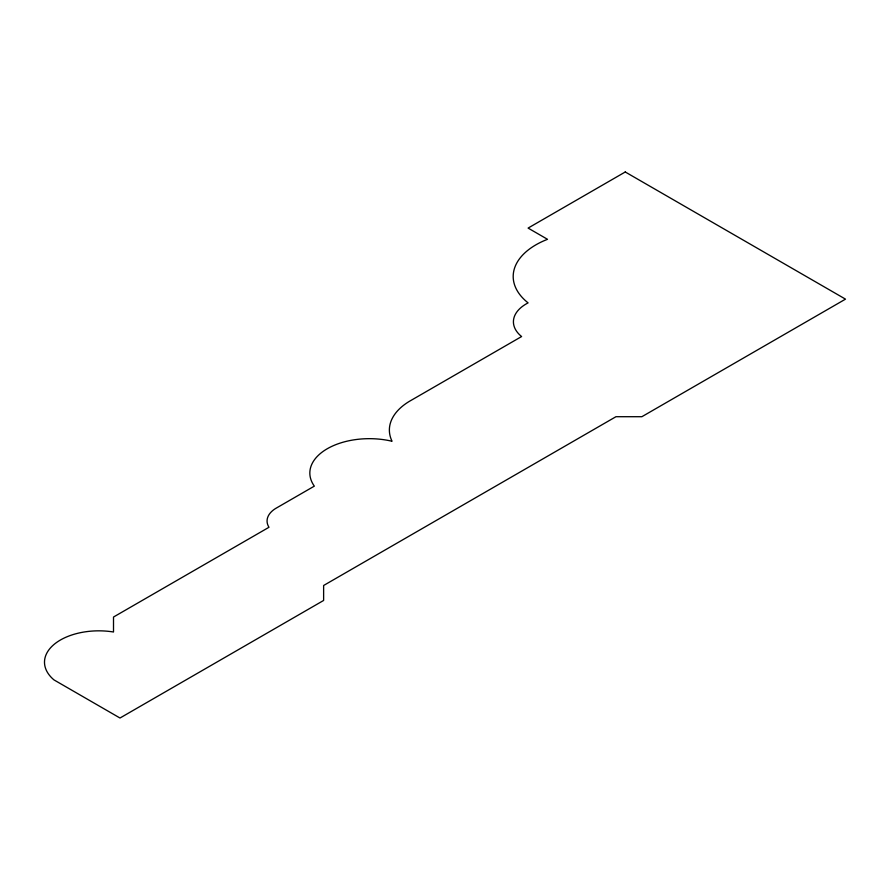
<?xml version="1.0" encoding="UTF-8"?>
<svg xmlns="http://www.w3.org/2000/svg" width="890" height="890" viewBox="0 0 890 890"><rect width="100%" height="100%" fill="white"/><g stroke="black" fill="none" stroke-linecap="round" stroke-linejoin="round"><path stroke-width="1.33" d="M625.258 171.981L528.093 228.085L547.528 239.31A77.552 44.778 0 0 0 528.093 302.878A43.944 25.365 0 0 0 521.607 336.542L411.492 400.122A71.778 41.441 0 0 0 392.056 441.262A59.541 34.376 0 0 0 327.275 448.738A59.541 34.376 0 0 0 314.326 486.14L275.455 508.579A31.806 18.367 0 0 0 268.98 527.28L113.508 617.037L113.508 632A54.335 31.372 0 0 0 54.679 643.915A54.335 31.372 0 0 0 53.979 679.904L119.994 718.019L323.626 600.45L323.626 585.486L615.958 416.709L641.868 416.709L845.5 299.14L625.258 171.981"/></g></svg>
